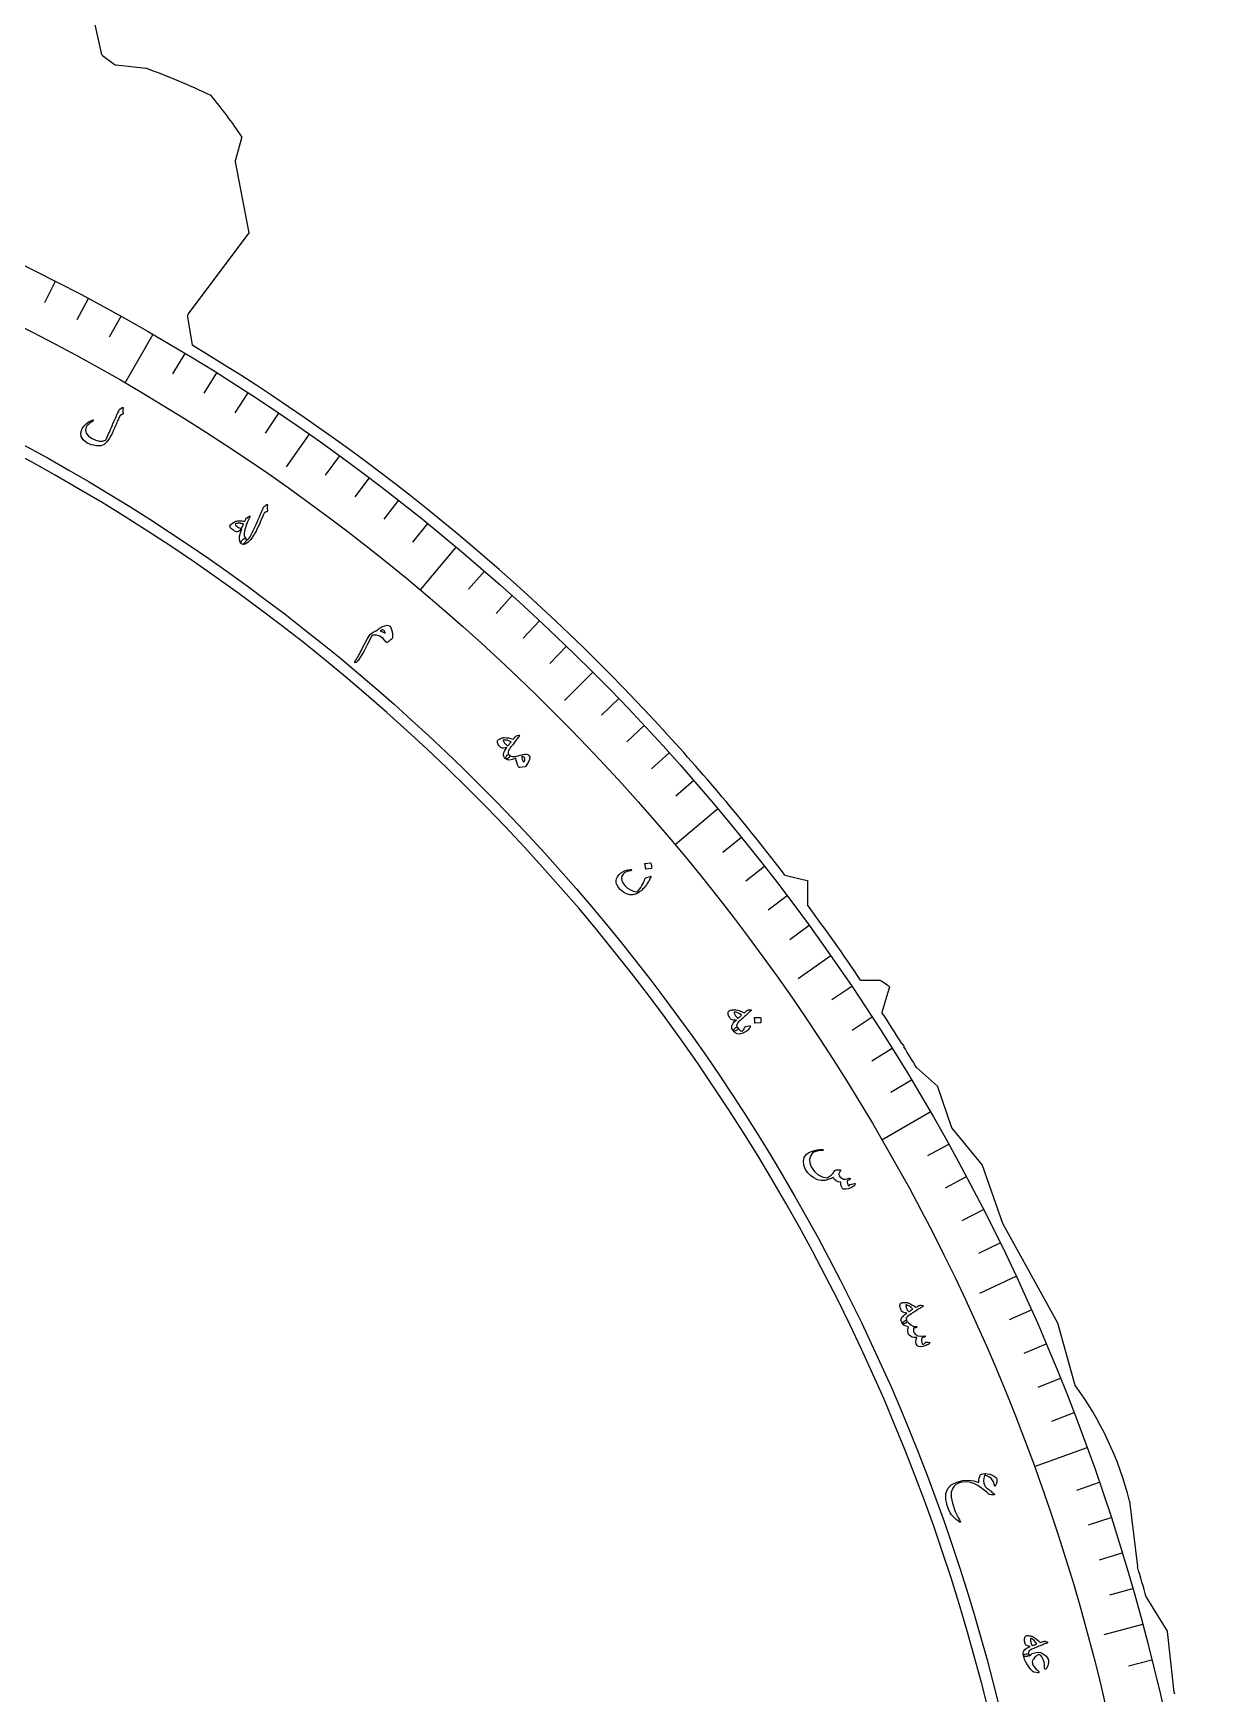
# Model space of a CAD drawing. Header units: millimetres. Extents: x -81 to 81, y -80 to 113.
# Drawn here: x 35.5 to 80.1, y 18.1 to 80.7 of the extents above; entities that cross this region are included whole.
import ezdxf

# ---------------------------------------------------------------- set-up
doc = ezdxf.new("R2010")
doc.units = ezdxf.units.MM
for name, color, linetype in [('CUT_INNER', 6, 'Continuous'), ('CUT_OUTER', 1, 'Continuous'), ('ENGRAVE', 7, 'Continuous'), ('ENGRAVE_FINE', 8, 'Continuous'), ('TEXT', 5, 'Continuous')]:
    doc.layers.add(name, color=color, linetype=linetype)

msp = doc.modelspace()

# ---------------------------------------------------------------- linework, layer by layer
at = {"layer": 'CUT_INNER'}
for centre, radius, start, end in [((0, -0.0002), 73.6574, 92.270063, 344.882979), ((0.0005, 0.0001), 73.657, 344.882642, 87.730351)]:
    msp.add_arc(centre, radius, start, end, dxfattribs=at)
at = {"layer": 'CUT_OUTER'}
for points in [[(37.5862, 82.2426), (38.0902, 79.9738)], [(38.1467, 79.8863), (38.5864, 79.5569)], [(38.6597, 79.5279), (39.7787, 79.4032), (39.7823, 79.4026)], [(43.4006, 76.8179), (43.3997, 76.8142), (43.1521, 75.9474)], [(43.149, 75.8781), (43.6584, 73.2033), (43.659, 73.1995), (43.6568, 73.1963), (41.372, 70.1491)], [(41.3441, 70.0345), (41.5223, 68.9644)], [(59.2683, 54.4746), (59.2948, 54.4614), (59.2978, 54.4597), (59.2995, 54.4568), (59.3167, 54.4222)], [(63.8804, 48.9845), (64.7218, 48.7742), (64.7251, 48.7732), (64.7252, 48.7698), (64.7252, 47.8629)], [(66.7303, 45.0253), (67.436, 45.0253), (67.4396, 45.0251)], [(67.8275, 44.7668), (67.8266, 44.7633), (67.5386, 43.8035)], [(68.2875, 42.627), (68.3421, 42.5724), (68.3444, 42.5699), (68.3453, 42.5667), (68.359, 42.5116)], [(68.8425, 41.7243), (69.6336, 41.0214), (69.6364, 41.0187), (69.6378, 41.0151), (70.1429, 39.499), (70.1764, 39.4393), (71.3145, 38.0484), (71.3164, 38.0458), (71.3176, 38.0428), (72.0885, 35.8607), (72.093, 35.8493), (72.0986, 35.8382), (74.1577, 32.1048), (74.1596, 32.1009), (74.161, 32.0968), (74.801, 29.7935)], [(76.8741, 25.3808), (76.8748, 25.3767), (77.1699, 22.9139), (77.1756, 22.8948)], [(77.5041, 21.7555), (78.2937, 20.4731), (78.2957, 20.4695), (78.2964, 20.4654), (78.5503, 18.1794)]]:
    msp.add_lwpolyline(points, dxfattribs=at)
for centre, radius, start, end in [((38.2366, 80.0063), 0.15, 192.524609, 233.158672), ((38.6763, 79.6769), 0.15, 233.158672, 263.642401), ((30.2501, 53.3282), 27.7622, 64.419023, 69.918842), ((28.197, 66.6287), 18.3021, 33.829447, 39.901728), ((43.2964, 75.9062), 0.15, 164.061337, 190.782736), ((41.492, 70.0591), 0.15, 143.137241, 189.457501), ((0.0164, 0.0192), 80.4748, 42.584523, 58.951501), ((0.1403, 0.1228), 80.3136, 37.472931, 42.53896), ((0.9778, 0.6917), 79.3023, 33.98981, 36.500331), ((65.018, 40.9684), 4.7245, 53.510962, 59.164563), ((3.3744, 2.1348), 76.507, 31.95559, 33.00004), ((13.5523, 8.3129), 64.6013, 31.144198, 31.963668), ((74.9455, 29.8337), 0.15, 195.528201, 210.476554), ((64.6257, 22.2941), 12.6313, 14.144452, 36.218799), ((5.1489, 1.5103), 75.1341, 15.631769, 16.535991), ((78.6994, 18.1959), 0.15, 186.338016, 213.690068)]:
    msp.add_arc(centre, radius, start, end, dxfattribs=at)
at = {"layer": 'ENGRAVE'}
for points in [[(40.0447, 69.3595), (38.991, 67.5344)], [(45.9374, 65.6054), (45.074, 64.3723)], [(51.4805, 61.3521), (50.1258, 59.7376)], [(56.6318, 56.6318), (55.5674, 55.5674)], [(61.3521, 51.4805), (59.7376, 50.1258)], [(65.6054, 45.9374), (64.3723, 45.074)], [(69.3595, 40.0447), (67.5344, 38.991)], [(72.5857, 33.8473), (71.2214, 33.2111)], [(75.2595, 27.3922), (73.2791, 26.6714)], [(77.3605, 20.7287), (75.9064, 20.3391)]]:
    msp.add_lwpolyline(points, dxfattribs=at)
for radius in [80.0894, 77.982, 74.068]:
    msp.add_circle((0, 0), radius, dxfattribs=at)
at = {"layer": 'ENGRAVE_FINE'}
for points in [[(36.3598, 71.3602), (35.9498, 70.5555)], [(37.5997, 70.7148), (37.1757, 69.9173)], [(38.8281, 70.0478), (38.3903, 69.2578)], [(41.2491, 68.6501), (40.7839, 67.8759)], [(42.4409, 67.9197), (41.9623, 67.1537)], [(43.6198, 67.1687), (43.1279, 66.4112)], [(44.7855, 66.3972), (44.2804, 65.6484)], [(47.0754, 64.7937), (46.5445, 64.063)], [(48.199, 63.9623), (47.6555, 63.2409)], [(49.308, 63.1113), (48.7519, 62.3996)], [(50.4019, 62.2412), (49.8335, 61.5393)], [(52.5434, 60.4443), (51.9508, 59.7626)], [(53.5903, 59.5181), (52.9859, 58.8468)], [(54.6209, 58.5737), (54.0049, 57.9131)], [(55.6348, 57.6115), (55.0074, 56.9618)], [(57.6115, 55.6348), (56.9618, 55.0074)], [(58.5737, 54.6209), (57.9131, 54.0049)], [(59.5181, 53.5903), (58.8468, 52.9859)], [(60.4443, 52.5434), (59.7626, 51.9508)], [(62.2412, 50.4019), (61.5393, 49.8335)], [(63.1113, 49.308), (62.3996, 48.7519)], [(63.9623, 48.199), (63.2409, 47.6555)], [(64.7937, 47.0754), (64.063, 46.5445)], [(66.3972, 44.7855), (65.6484, 44.2804)], [(67.1687, 43.6198), (66.4112, 43.1279)], [(67.9197, 42.4409), (67.1537, 41.9623)], [(68.6501, 41.2491), (67.8759, 40.7839)], [(70.0478, 38.8281), (69.2578, 38.3903)], [(70.7148, 37.5997), (69.9173, 37.1757)], [(71.3602, 36.3598), (70.5555, 35.9498)], [(71.9839, 35.1089), (71.1721, 34.713)], [(73.1654, 32.5753), (72.3402, 32.2079)], [(73.7227, 31.2934), (72.8913, 30.9405)], [(74.2576, 30.002), (73.4202, 29.6637)], [(74.7699, 28.7015), (73.9267, 28.3778)], [(75.7261, 26.0746), (74.8721, 25.7805)], [(76.1696, 24.749), (75.3106, 24.4699)], [(76.5899, 23.4159), (75.7262, 23.1518)], [(76.9869, 22.0756), (76.1187, 21.8267)], [(77.7105, 19.3754), (76.8341, 19.1569)]]:
    msp.add_lwpolyline(points, dxfattribs=at)
at = {"layer": 'TEXT'}
for points in [[(38.885, 66.6116), (38.892, 66.6155), (38.8989, 66.6172), (38.9058, 66.6166), (38.9127, 66.6137), (38.9185, 66.6088), (38.9221, 66.6024), (38.9233, 66.5943), (38.9223, 66.5846), (38.9146, 66.5293), (38.9117, 66.4793), (38.9135, 66.4347), (38.9201, 66.3954), (38.9211, 66.3822), (38.9166, 66.3701), (38.9065, 66.3594), (38.8909, 66.35), (38.8821, 66.3461), (38.8738, 66.3424), (38.8659, 66.3387), (38.8583, 66.3351), (38.8513, 66.3318), (38.8447, 66.3288), (38.8387, 66.3261), (38.8332, 66.3238), (38.8236, 66.3193), (38.8147, 66.3124), (38.8063, 66.3033), (38.7986, 66.2918), (38.7813, 66.2569), (38.763, 66.2185), (38.7435, 66.1766), (38.7231, 66.1312), (38.7015, 66.0825), (38.6786, 66.0305), (38.6543, 65.9751), (38.6288, 65.9164), (38.6042, 65.8574), (38.5806, 65.8021), (38.558, 65.7507), (38.5365, 65.703), (38.5161, 65.6589), (38.4969, 65.6182), (38.4789, 65.5809), (38.462, 65.547), (38.408, 65.4491), (38.3465, 65.3623), (38.2775, 65.2867), (38.2013, 65.2223), (38.1454, 65.1909), (38.0765, 65.1721), (37.9945, 65.1657), (37.8994, 65.1717), (37.8019, 65.1875), (37.7144, 65.2093), (37.637, 65.2373), (37.5697, 65.2714), (37.4189, 65.3882), (37.337, 65.5176), (37.324, 65.66), (37.3801, 65.8155), (37.4486, 65.9163), (37.535, 66.0039), (37.6394, 66.0784), (37.7617, 66.1397), (37.77, 66.1426), (37.7773, 66.1431), (37.7836, 66.1413), (37.7889, 66.1371), (37.7937, 66.1313), (37.7966, 66.1256), (37.7976, 66.12), (37.7968, 66.1145), (37.7942, 66.1071), (37.7902, 66.1007), (37.7849, 66.0955), (37.7783, 66.0913), (37.6835, 66.0296), (37.61, 65.9729), (37.558, 65.9211), (37.5273, 65.8743), (37.5003, 65.7512), (37.5289, 65.6381), (37.6131, 65.5349), (37.7528, 65.4413), (37.8919, 65.3799), (38.0222, 65.3483), (38.1439, 65.3467), (38.2568, 65.375), (38.2752, 65.4098), (38.2958, 65.451), (38.3186, 65.4985), (38.3437, 65.5524), (38.371, 65.6129), (38.4004, 65.68), (38.4319, 65.7539), (38.4655, 65.8346), (38.501, 65.9173), (38.5363, 65.9985), (38.5714, 66.0783), (38.6062, 66.1565), (38.6409, 66.2332), (38.6756, 66.3083), (38.7104, 66.3817), (38.7451, 66.4534), (38.7758, 66.5242), (38.7805, 66.5315), (38.7858, 66.5379), (38.7914, 66.5434), (38.7976, 66.5479)], [(44.3238, 62.9444), (44.3334, 62.9509), (44.3424, 62.954), (44.3508, 62.9538), (44.3586, 62.9502), (44.364, 62.9448), (44.3673, 62.9379), (44.3685, 62.9293), (44.3674, 62.9192), (44.3576, 62.8701), (44.3542, 62.8231), (44.357, 62.7782), (44.3662, 62.7354), (44.3672, 62.7186), (44.3624, 62.7043), (44.3515, 62.6925), (44.3348, 62.6831), (44.3249, 62.6791), (44.3149, 62.6752), (44.3047, 62.6713), (44.2945, 62.6675), (44.2842, 62.6638), (44.2741, 62.6599), (44.2641, 62.6559), (44.2542, 62.6519), (44.2426, 62.6334), (44.2162, 62.5774), (44.1748, 62.4842), (44.1184, 62.3536), (44.0875, 62.2818), (44.0581, 62.2146), (44.0302, 62.152), (44.0039, 62.094), (43.979, 62.0409), (43.9556, 61.9927), (43.9336, 61.9495), (43.9131, 61.9114), (43.893, 61.876), (43.8722, 61.841), (43.8507, 61.8066), (43.8285, 61.7727), (43.8055, 61.7391), (43.7817, 61.7058), (43.757, 61.6727), (43.7315, 61.6399), (43.6383, 61.5354), (43.554, 61.4698), (43.4784, 61.4431), (43.4117, 61.4553), (43.3864, 61.4722), (43.3715, 61.4933), (43.3673, 61.5187), (43.3735, 61.5484), (43.3874, 61.5787), (43.4059, 61.6061), (43.4293, 61.6305), (43.4573, 61.6518), (43.4869, 61.669), (43.5122, 61.6772), (43.5332, 61.6763), (43.5499, 61.6665), (43.5614, 61.657), (43.5718, 61.6485), (43.581, 61.6411), (43.5891, 61.6346), (43.5962, 61.6293), (43.6027, 61.6253), (43.6086, 61.6226), (43.6139, 61.6212), (43.6415, 61.6427), (43.6736, 61.6823), (43.7104, 61.7401), (43.7518, 61.816), (43.7749, 61.8621), (43.8008, 61.9154), (43.8293, 61.976), (43.8605, 62.0438), (43.8946, 62.1189), (43.9317, 62.2013), (43.9719, 62.291), (44.0151, 62.388), (44.0571, 62.483), (44.0938, 62.5666), (44.1252, 62.6388), (44.1514, 62.6996), (44.1723, 62.7489), (44.1882, 62.7866), (44.1991, 62.8126), (44.2049, 62.8271), (44.2139, 62.8451), (44.2262, 62.8624), (44.2419, 62.879), (44.261, 62.895), (44.2715, 62.9023), (44.2812, 62.9093), (44.2902, 62.916), (44.2984, 62.9224), (44.3059, 62.9284), (44.3126, 62.9341), (44.3186, 62.9394), (44.3238, 62.9444)], [(43.4947, 61.9504), (43.4791, 61.8614), (43.4834, 61.7842), (43.5076, 61.7188), (43.5517, 61.6652), (43.5633, 61.6497), (43.5676, 61.6305), (43.5648, 61.6073), (43.5548, 61.5803), (43.5478, 61.5671), (43.5403, 61.554), (43.5321, 61.541), (43.5233, 61.5281), (43.5138, 61.5155), (43.5033, 61.5036), (43.4919, 61.4924), (43.4796, 61.4818), (43.4578, 61.4655), (43.439, 61.4553), (43.4232, 61.4513), (43.4104, 61.4535), (43.38, 61.475), (43.3545, 61.5012), (43.3341, 61.5321), (43.3188, 61.5677), (43.3044, 61.6585), (43.3118, 61.7659), (43.3409, 61.8899), (43.3918, 62.0307), (43.3249, 61.9731), (43.2681, 61.9359), (43.2215, 61.919), (43.185, 61.9225), (43.169, 61.9299), (43.1526, 61.9382), (43.1357, 61.9476), (43.1183, 61.958), (43.1002, 61.9695), (43.0815, 61.9822), (43.0621, 61.9961), (43.0419, 62.0111), (43.0057, 62.04), (42.9792, 62.0641), (42.9624, 62.0837), (42.9553, 62.0985), (42.9497, 62.1315), (42.952, 62.1597), (42.9622, 62.183), (42.9803, 62.2016), (43.0492, 62.2512), (43.1048, 62.288), (43.1473, 62.312), (43.1765, 62.3233), (43.2107, 62.3307), (43.2469, 62.3361), (43.2852, 62.3393), (43.3254, 62.3405), (43.3676, 62.3396), (43.4119, 62.3366), (43.4581, 62.3314), (43.5064, 62.3242), (43.5468, 62.4058), (43.5521, 62.4153), (43.5571, 62.424), (43.5617, 62.432), (43.5659, 62.4391), (43.57, 62.4454), (43.5742, 62.4505), (43.5785, 62.4546), (43.5829, 62.4575), (43.6805, 62.5184), (43.6961, 62.5246), (43.7036, 62.5188), (43.7029, 62.5007), (43.694, 62.4705), (43.6603, 62.3996), (43.6293, 62.3303), (43.6009, 62.2626), (43.5752, 62.1964), (43.5518, 62.132), (43.5306, 62.0696), (43.5115, 62.009), (43.4947, 61.9504)], [(43.4578, 62.2153), (43.4419, 62.2206), (43.4252, 62.2257), (43.4078, 62.2307), (43.3895, 62.2355), (43.3704, 62.2398), (43.3502, 62.243), (43.329, 62.2453), (43.3067, 62.2466), (43.2848, 62.2476), (43.2633, 62.2472), (43.2423, 62.2456), (43.2217, 62.2425), (43.2017, 62.2381), (43.1824, 62.2322), (43.1637, 62.2247), (43.1457, 62.2158), (43.1746, 62.1675), (43.2183, 62.1264), (43.2768, 62.0923), (43.3502, 62.0653), (43.3647, 62.0653), (43.3794, 62.0717), (43.3944, 62.0843), (43.4097, 62.1033)], [(48.474, 58.1956), (48.5017, 58.2193), (48.5301, 58.2423), (48.5591, 58.2645), (48.5888, 58.286), (48.6193, 58.3063), (48.6504, 58.3251), (48.6824, 58.3424), (48.715, 58.3581), (48.7789, 58.3827), (48.8352, 58.3963), (48.8839, 58.3991), (48.925, 58.3909), (48.9741, 58.3624), (49.0139, 58.3141), (49.0444, 58.2459), (49.0656, 58.158), (49.0698, 58.1319), (49.0733, 58.1058), (49.0759, 58.0796), (49.0777, 58.0534), (49.0789, 58.027), (49.0794, 58.0004), (49.0794, 57.9735), (49.0787, 57.9464), (49.0775, 57.9314), (49.0742, 57.9185), (49.0691, 57.9075), (49.0619, 57.8987), (49.0264, 57.8685), (48.9945, 57.8418), (48.9663, 57.8184), (48.9416, 57.7984), (48.921, 57.7821), (48.9047, 57.7696), (48.8928, 57.761), (48.8853, 57.7562), (48.8735, 57.7525), (48.8628, 57.7531), (48.8531, 57.758), (48.8445, 57.7671), (48.7274, 57.8979), (48.6024, 57.9841), (48.4699, 58.0257), (48.3299, 58.0226), (48.317, 58.0187), (48.3064, 58.0128), (48.2983, 58.005), (48.2925, 57.9952), (48.2257, 57.8534), (48.1535, 57.708), (48.0759, 57.559), (47.993, 57.4065), (47.8755, 57.2061), (47.7817, 57.0695), (47.7118, 56.9967), (47.6657, 56.9875), (47.6583, 56.9974), (47.6579, 57.0117), (47.6644, 57.0304), (47.6779, 57.0537), (47.7091, 57.0994), (47.7403, 57.1482), (47.7714, 57.1999), (47.8025, 57.2546), (47.8337, 57.312), (47.865, 57.3718), (47.8965, 57.434), (47.9282, 57.4987), (48.0344, 57.7155), (48.124, 57.8827), (48.1972, 58.0003), (48.2541, 58.0681), (48.2853, 58.0957), (48.3156, 58.1198), (48.3451, 58.1404), (48.3736, 58.1576), (48.401, 58.1715), (48.4269, 58.1825), (48.4512, 58.1905), (48.474, 58.1956)], [(48.6171, 58.1847), (48.6387, 58.1779), (48.6606, 58.17), (48.6829, 58.1607), (48.7057, 58.1502), (48.7287, 58.1385), (48.752, 58.1257), (48.7754, 58.1119), (48.799, 58.0969), (48.7883, 58.1447), (48.7749, 58.1811), (48.7589, 58.2061), (48.7403, 58.2196), (48.7108, 58.2269), (48.6804, 58.2235), (48.6492, 58.2094), (48.6171, 58.1847)], [(53.8484, 54.259), (53.8678, 54.2596), (53.8764, 54.2534), (53.8743, 54.2405), (53.8615, 54.2207), (53.8528, 54.2097), (53.8409, 54.1943), (53.8259, 54.1746), (53.8076, 54.1504), (53.786, 54.1218), (53.7605, 54.0885), (53.7313, 54.0507), (53.6983, 54.0083), (53.6659, 53.9666), (53.6369, 53.9293), (53.6112, 53.8964), (53.5889, 53.8679), (53.57, 53.8439), (53.5548, 53.8244), (53.5431, 53.8096), (53.5349, 53.7993), (53.4852, 53.733), (53.452, 53.6761), (53.4353, 53.6287), (53.435, 53.5906), (53.4409, 53.5698), (53.4521, 53.5489), (53.4686, 53.5278), (53.4906, 53.5065), (53.5013, 53.4916), (53.5048, 53.4755), (53.5012, 53.4582), (53.4905, 53.4397), (53.4742, 53.4207), (53.4558, 53.4035), (53.4352, 53.3881), (53.4125, 53.3744), (53.3911, 53.3648), (53.3731, 53.3597), (53.3585, 53.3591), (53.3473, 53.3632), (53.3062, 53.405), (53.278, 53.4482), (53.2627, 53.4929), (53.2602, 53.5391), (53.2718, 53.5917), (53.297, 53.6509), (53.3359, 53.7167), (53.3885, 53.7892), (53.328, 53.7734), (53.2753, 53.766), (53.2303, 53.7672), (53.193, 53.777), (53.1689, 53.7911), (53.1443, 53.8116), (53.1194, 53.8384), (53.094, 53.8716), (53.0698, 53.9092), (53.0518, 53.9431), (53.0399, 53.9733), (53.0343, 53.9998), (53.0342, 54.0257), (53.0391, 54.048), (53.0489, 54.0665), (53.0638, 54.0812), (53.0859, 54.0963), (53.1125, 54.1107), (53.1437, 54.1247), (53.1795, 54.138), (53.2167, 54.1502), (53.2474, 54.1589), (53.2715, 54.1642), (53.2891, 54.166), (53.3728, 54.1618), (53.4582, 54.1511), (53.5452, 54.134), (53.6339, 54.1103), (53.6622, 54.1431), (53.687, 54.171), (53.7082, 54.1942), (53.7258, 54.2126), (53.7417, 54.2269), (53.7579, 54.2378), (53.7743, 54.2453), (53.791, 54.2494)], [(53.5485, 54.0016), (53.4707, 54.0393), (53.3971, 54.0635), (53.3278, 54.0744), (53.2628, 54.0718), (53.2562, 54.0693), (53.2522, 54.065), (53.2507, 54.0589), (53.2519, 54.0511), (53.2615, 54.0274), (53.2743, 54.0041), (53.2901, 53.981), (53.309, 53.9583), (53.331, 53.9359), (53.356, 53.9138), (53.3841, 53.892), (53.4153, 53.8705), (53.4207, 53.8678), (53.4272, 53.8658), (53.435, 53.8646), (53.444, 53.8643), (53.456, 53.8783), (53.4683, 53.8932), (53.481, 53.9091), (53.4939, 53.9258), (53.5071, 53.9434), (53.5206, 53.9619), (53.5344, 53.9813), (53.5485, 54.0016)], [(54.2247, 53.4959), (54.2565, 53.4279), (54.2472, 53.3366), (54.1968, 53.222), (54.1053, 53.0843), (54.0978, 53.0752), (54.09, 53.0685), (54.0818, 53.0642), (54.0733, 53.0623), (53.8759, 53.0415), (53.8632, 53.041), (53.8521, 53.044), (53.8426, 53.0506), (53.8347, 53.0608), (53.7963, 53.1406), (53.7669, 53.2224), (53.7465, 53.3062), (53.7352, 53.3919), (53.6046, 53.3402), (53.4964, 53.3182), (53.4107, 53.3258), (53.3473, 53.3632), (53.3438, 53.3709), (53.3442, 53.383), (53.3486, 53.3995), (53.357, 53.4203), (53.3836, 53.4662), (53.4091, 53.4987), (53.4337, 53.518), (53.4572, 53.5239), (53.4659, 53.5222), (53.4743, 53.5188), (53.4825, 53.5135), (53.4906, 53.5065), (53.5329, 53.4765), (53.5851, 53.458), (53.6473, 53.4511), (53.7195, 53.4555), (53.7566, 53.4629), (53.8154, 53.4772), (53.896, 53.4983), (53.9984, 53.5262), (54.0705, 53.5401), (54.1323, 53.5397), (54.1837, 53.5249), (54.2247, 53.4959)], [(53.9535, 53.4563), (53.9582, 53.4015), (53.9713, 53.3471), (53.9926, 53.2931), (54.0223, 53.2393), (54.0516, 53.2728), (54.069, 53.3067), (54.0744, 53.3411), (54.0678, 53.376), (54.0512, 53.4073), (54.0267, 53.4312), (53.9941, 53.4475), (53.9535, 53.4563)], [(58.8169, 48.9029), (58.7999, 48.864), (58.7811, 48.8245), (58.7607, 48.7843), (58.7386, 48.7435), (58.7144, 48.7021), (58.6878, 48.6602), (58.6587, 48.6177), (58.6271, 48.5747), (58.5945, 48.5332), (58.5606, 48.4939), (58.5254, 48.4569), (58.4889, 48.4221), (58.451, 48.3895), (58.4116, 48.3588), (58.3707, 48.3303), (58.3282, 48.3037), (58.2812, 48.2789), (58.2346, 48.2597), (58.1886, 48.2459), (58.1431, 48.2377), (58.0234, 48.2386), (57.9047, 48.2717), (57.7872, 48.3373), (57.6705, 48.435), (57.5987, 48.5163), (57.5485, 48.5982), (57.52, 48.681), (57.5132, 48.7646), (57.5278, 48.8443), (57.5609, 48.9189), (57.6124, 48.9882), (57.6823, 49.0523), (57.7672, 49.1077), (57.8583, 49.1495), (57.9558, 49.1777), (58.0596, 49.1924), (58.0731, 49.1921), (58.083, 49.1892), (58.0892, 49.1836), (58.0918, 49.1752), (58.0913, 49.165), (58.0851, 49.157), (58.0734, 49.1513), (58.056, 49.1479), (57.9348, 49.1183), (57.8402, 49.0743), (57.7722, 49.0159), (57.7307, 48.9432), (57.7165, 48.8625), (57.7298, 48.777), (57.7707, 48.6866), (57.8391, 48.5913), (57.9406, 48.4919), (58.05, 48.4192), (58.1675, 48.3729), (58.293, 48.3533), (58.2965, 48.3537), (58.3008, 48.3554), (58.3058, 48.3584), (58.3115, 48.3628), (58.3528, 48.4013), (58.3958, 48.4524), (58.4403, 48.5163), (58.4863, 48.5928), (58.5083, 48.6327), (58.5283, 48.6703), (58.5465, 48.7056), (58.5627, 48.7386), (58.5768, 48.7692), (58.5886, 48.7976), (58.5981, 48.8238), (58.6052, 48.8476), (58.6094, 48.8595), (58.6147, 48.8687), (58.6212, 48.8753), (58.6288, 48.879), (58.8004, 48.9334), (58.8119, 48.9347), (58.8185, 48.9301), (58.8202, 48.9195), (58.8169, 48.9029)], [(58.8061, 49.4424), (58.8101, 49.442), (58.8139, 49.44), (58.8177, 49.4365), (58.8213, 49.4313), (58.8362, 49.386), (58.8464, 49.3401), (58.8519, 49.2936), (58.8528, 49.2466), (58.8516, 49.241), (58.8491, 49.2369), (58.8454, 49.2343), (58.8404, 49.2333), (58.6406, 49.2053), (58.6349, 49.2057), (58.6309, 49.209), (58.6285, 49.2152), (58.6277, 49.2242), (58.6271, 49.232), (58.6258, 49.244), (58.6238, 49.2604), (58.6212, 49.281), (58.6177, 49.3061), (58.6132, 49.3359), (58.6077, 49.3704), (58.6011, 49.4097), (58.6008, 49.4153), (58.6019, 49.4193), (58.6045, 49.4214), (58.6085, 49.4219)], [(62.5822, 43.8995), (62.6014, 43.8966), (62.6088, 43.889), (62.6044, 43.8766), (62.5883, 43.8594), (62.5778, 43.8501), (62.5634, 43.8371), (62.5451, 43.8203), (62.5229, 43.7997), (62.4965, 43.7754), (62.4656, 43.7472), (62.4301, 43.7151), (62.3902, 43.6792), (62.3509, 43.6439), (62.3158, 43.6123), (62.2847, 43.5844), (62.2577, 43.5603), (62.2349, 43.5399), (62.2164, 43.5235), (62.2023, 43.5109), (62.1925, 43.5023), (62.1319, 43.4458), (62.0891, 43.3957), (62.0643, 43.3519), (62.0573, 43.3145), (62.0594, 43.2931), (62.0667, 43.2705), (62.0793, 43.2467), (62.0971, 43.2219), (62.105, 43.2053), (62.1057, 43.1889), (62.0991, 43.1725), (62.0852, 43.1562), (62.0659, 43.1404), (62.0447, 43.1267), (62.0217, 43.1151), (61.9969, 43.1057), (61.9742, 43.1), (61.9556, 43.0981), (61.9411, 43.1002), (61.9308, 43.1061), (61.8978, 43.1546), (61.8776, 43.2021), (61.8704, 43.2488), (61.8761, 43.2947), (61.8968, 43.3444), (61.9321, 43.3982), (61.982, 43.4562), (62.0466, 43.5182), (61.9842, 43.5133), (61.931, 43.5154), (61.8869, 43.5245), (61.8519, 43.5407), (61.8307, 43.5589), (61.8102, 43.5834), (61.7904, 43.6142), (61.7712, 43.6513), (61.7541, 43.6926), (61.7423, 43.7292), (61.736, 43.761), (61.7351, 43.788), (61.7396, 43.8136), (61.7483, 43.8346), (61.7613, 43.8511), (61.7785, 43.863), (61.8029, 43.8739), (61.8317, 43.8834), (61.8648, 43.8916), (61.9024, 43.8985), (61.9412, 43.9039), (61.9729, 43.907), (61.9976, 43.9079), (62.0153, 43.9066), (62.0969, 43.8877), (62.1791, 43.8621), (62.2617, 43.8299), (62.3448, 43.7909), (62.3785, 43.8182), (62.4078, 43.8414), (62.4327, 43.8604), (62.4533, 43.8754), (62.4715, 43.8867), (62.4894, 43.8945), (62.5069, 43.899), (62.524, 43.9001)], [(62.3978, 43.2665), (62.5485, 43.2941), (62.5665, 43.2951), (62.5766, 43.2901), (62.5789, 43.2791), (62.5735, 43.2619), (62.55, 43.221), (62.5225, 43.1828), (62.4909, 43.1473), (62.4552, 43.1144), (62.4151, 43.0842), (62.3703, 43.0565), (62.3208, 43.0314), (62.2667, 43.0089), (62.1662, 42.9846), (62.0767, 42.9927), (61.9983, 43.0332), (61.9308, 43.1061), (61.9302, 43.1195), (61.9413, 43.1414), (61.9639, 43.1716), (61.9981, 43.2104), (62.0182, 43.2286), (62.0367, 43.2407), (62.0537, 43.2465), (62.0692, 43.2462), (62.0773, 43.243), (62.0847, 43.2378), (62.0913, 43.2308), (62.0971, 43.2219), (62.1342, 43.172), (62.1754, 43.1348), (62.2208, 43.1104), (62.2703, 43.0987), (62.2734, 43.0989), (62.2767, 43.1004), (62.2799, 43.1034), (62.2832, 43.1077), (62.3044, 43.1331), (62.3235, 43.1623), (62.3407, 43.1952), (62.356, 43.232), (62.3624, 43.245), (62.3715, 43.2551), (62.3833, 43.2622), (62.3978, 43.2665)], [(62.2415, 43.6991), (62.1716, 43.7499), (62.1035, 43.7867), (62.0372, 43.8096), (61.9728, 43.8186), (61.9658, 43.8173), (61.961, 43.8137), (61.9585, 43.808), (61.9583, 43.8001), (61.9636, 43.7751), (61.9721, 43.7498), (61.9836, 43.7244), (61.9982, 43.6987), (62.0158, 43.6728), (62.0366, 43.6466), (62.0604, 43.6202), (62.0873, 43.5935), (62.0921, 43.5899), (62.0982, 43.5868), (62.1057, 43.5843), (62.1144, 43.5823), (62.1287, 43.594), (62.1435, 43.6065), (62.1587, 43.6199), (62.1744, 43.634), (62.1905, 43.649), (62.2071, 43.6649), (62.2241, 43.6816), (62.2415, 43.6991)], [(62.9405, 43.6179), (62.9444, 43.6171), (62.9481, 43.6148), (62.9514, 43.6109), (62.9545, 43.6055), (62.9651, 43.5591), (62.9709, 43.5125), (62.972, 43.4659), (62.9684, 43.4191), (62.9667, 43.4136), (62.9639, 43.4098), (62.96, 43.4076), (62.9549, 43.407), (62.7535, 43.3974), (62.7479, 43.3984), (62.7442, 43.402), (62.7424, 43.4083), (62.7425, 43.4173), (62.7426, 43.4251), (62.7424, 43.4372), (62.742, 43.4536), (62.7414, 43.4744), (62.7403, 43.4996), (62.7386, 43.5297), (62.7364, 43.5645), (62.7335, 43.6041), (62.7337, 43.6097), (62.7352, 43.6135), (62.738, 43.6155), (62.742, 43.6155)], [(66.499, 37.3557), (66.5095, 37.3571), (66.5181, 37.3561), (66.5249, 37.3527), (66.5297, 37.347), (66.5334, 37.3382), (66.5344, 37.3295), (66.5327, 37.321), (66.5284, 37.3125), (66.5101, 37.2876), (66.4842, 37.2625), (66.4506, 37.2373), (66.4092, 37.212), (66.3378, 37.1777), (66.265, 37.1539), (66.1909, 37.1405), (66.1154, 37.1376), (66.0955, 37.14), (66.0782, 37.1452), (66.0636, 37.1531), (66.0516, 37.1637), (66.0216, 37.2099), (66.001, 37.2662), (65.9897, 37.3327), (65.9879, 37.4094), (65.8918, 37.4204), (65.8134, 37.4532), (65.7526, 37.5079), (65.7093, 37.5846), (65.6667, 37.5635), (65.625, 37.5444), (65.5843, 37.5273), (65.5445, 37.5122), (65.5055, 37.499), (65.4669, 37.4875), (65.4288, 37.4777), (65.3912, 37.4696), (65.3204, 37.4602), (65.2492, 37.4615), (65.1777, 37.4736), (65.1059, 37.4962), (64.9655, 37.5649), (64.8437, 37.6527), (64.7404, 37.7597), (64.6555, 37.886), (64.5891, 38.0455), (64.5733, 38.1933), (64.6081, 38.3296), (64.6938, 38.4546), (64.7319, 38.4874), (64.7815, 38.5185), (64.8426, 38.5479), (64.9151, 38.5757), (64.998, 38.6004), (65.0883, 38.6192), (65.1859, 38.6322), (65.291, 38.6393), (65.298, 38.6391), (65.304, 38.6372), (65.309, 38.6338), (65.3129, 38.6288), (65.3157, 38.623), (65.317, 38.6175), (65.3169, 38.612), (65.3155, 38.6068), (65.3118, 38.6016), (65.307, 38.5978), (65.3011, 38.5953), (65.2942, 38.5942), (65.1559, 38.5822), (65.0476, 38.5631), (64.9694, 38.537), (64.9212, 38.5038), (64.8392, 38.3895), (64.8039, 38.2655), (64.8151, 38.1315), (64.8727, 37.9874), (64.9927, 37.8092), (65.1313, 37.6796), (65.2888, 37.5987), (65.4655, 37.5664), (65.5436, 37.6117), (65.6191, 37.6719), (65.6917, 37.7472), (65.7615, 37.8375), (65.7681, 37.8475), (65.7749, 37.8549), (65.782, 37.8595), (65.7894, 37.8613), (65.8172, 37.8633), (65.8434, 37.8651), (65.8679, 37.8665), (65.8909, 37.8677), (65.912, 37.8684), (65.9309, 37.8686), (65.9478, 37.8682), (65.9626, 37.8672), (65.9694, 37.8658), (65.9737, 37.8625), (65.9754, 37.8575), (65.9746, 37.8507), (65.9733, 37.8467), (65.9712, 37.8409), (65.9681, 37.8333), (65.9641, 37.8238), (65.959, 37.8128), (65.9528, 37.8005), (65.9454, 37.7868), (65.9368, 37.7718), (65.9207, 37.7421), (65.9101, 37.7188), (65.9048, 37.7019), (65.9051, 37.6913), (65.9298, 37.638), (65.9675, 37.5921), (66.0182, 37.5535), (66.0817, 37.5222), (66.1153, 37.5168), (66.1633, 37.5199), (66.2259, 37.5315), (66.3031, 37.5517), (66.3105, 37.5536), (66.3177, 37.5535), (66.3247, 37.5513), (66.3316, 37.5471), (66.3371, 37.5425), (66.341, 37.5374), (66.3432, 37.5317), (66.3439, 37.5254), (66.3359, 37.511), (66.3145, 37.4951), (66.2796, 37.4779), (66.2313, 37.4592), (66.2295, 37.4058), (66.2375, 37.3544), (66.2553, 37.305), (66.2829, 37.2577), (66.2969, 37.2663), (66.3076, 37.2747), (66.3148, 37.2828), (66.3186, 37.2907), (66.3217, 37.2989), (66.326, 37.3052), (66.3313, 37.3094), (66.3377, 37.3118)], [(69.0719, 32.7531), (69.0903, 32.7471), (69.0964, 32.7383), (69.09, 32.7268), (69.0712, 32.7126), (69.0593, 32.7052), (69.0429, 32.6948), (69.022, 32.6813), (68.9967, 32.6648), (68.9666, 32.6452), (68.9313, 32.6226), (68.891, 32.5969), (68.8456, 32.5683), (68.801, 32.54), (68.761, 32.5148), (68.7256, 32.4926), (68.695, 32.4733), (68.6691, 32.4571), (68.6481, 32.444), (68.6321, 32.434), (68.6209, 32.4271), (68.5517, 32.3816), (68.5011, 32.3394), (68.4693, 32.3005), (68.4561, 32.2648), (68.4546, 32.2433), (68.458, 32.2197), (68.4664, 32.1942), (68.4798, 32.1667), (68.4848, 32.1491), (68.4827, 32.1328), (68.4734, 32.1177), (68.457, 32.104), (68.4353, 32.0916), (68.4122, 32.0817), (68.3876, 32.0742), (68.3615, 32.0691), (68.3381, 32.0672), (68.3195, 32.0685), (68.3056, 32.073), (68.2964, 32.0806), (68.272, 32.1339), (68.2601, 32.1842), (68.2608, 32.2314), (68.2742, 32.2756), (68.3029, 32.3212), (68.3468, 32.3683), (68.4058, 32.417), (68.4798, 32.4674), (68.4175, 32.473), (68.3654, 32.484), (68.3235, 32.5004), (68.2917, 32.5223), (68.2739, 32.5437), (68.2577, 32.5713), (68.2434, 32.605), (68.2307, 32.6449), (68.2208, 32.6885), (68.2153, 32.7265), (68.2145, 32.7589), (68.2181, 32.7857), (68.2268, 32.8101), (68.239, 32.8294), (68.2545, 32.8434), (68.2735, 32.8523), (68.2994, 32.8589), (68.3293, 32.8635), (68.3634, 32.866), (68.4016, 32.8664), (68.4408, 32.8652), (68.4726, 32.863), (68.4971, 32.8598), (68.5143, 32.8555), (68.5916, 32.8231), (68.6682, 32.7841), (68.7443, 32.7384), (68.8197, 32.686), (68.8574, 32.7073), (68.8902, 32.7252), (68.918, 32.7398), (68.9408, 32.7511), (68.9607, 32.7591), (68.9796, 32.7639), (68.9976, 32.7654), (69.0146, 32.7636)], [(68.7024, 32.6129), (68.642, 32.6747), (68.581, 32.7225), (68.5195, 32.7562), (68.4576, 32.7759), (68.4504, 32.7757), (68.4452, 32.773), (68.4418, 32.7678), (68.4402, 32.76), (68.4412, 32.7345), (68.4453, 32.7082), (68.4524, 32.6812), (68.4624, 32.6534), (68.4755, 32.6249), (68.4915, 32.5956), (68.5106, 32.5656), (68.5326, 32.5348), (68.5367, 32.5303), (68.5422, 32.5262), (68.5492, 32.5225), (68.5575, 32.5191), (68.5735, 32.5282), (68.5902, 32.5381), (68.6074, 32.5487), (68.6253, 32.56), (68.6437, 32.5721), (68.6627, 32.5849), (68.6822, 32.5985), (68.7024, 32.6129)], [(69.3356, 31.3589), (69.3407, 31.3557), (69.3421, 31.35), (69.3397, 31.3416), (69.3336, 31.3307), (69.3212, 31.3163), (69.3014, 31.3007), (69.2741, 31.2838), (69.2393, 31.2658), (69.1991, 31.2469), (69.1586, 31.2312), (69.1179, 31.2188), (69.0769, 31.2097), (68.9938, 31.1996), (68.93, 31.2013), (68.8856, 31.2147), (68.8605, 31.24), (68.8321, 31.3138), (68.8206, 31.3889), (68.8261, 31.4653), (68.8486, 31.543), (68.7554, 31.5467), (68.6757, 31.565), (68.6092, 31.5979), (68.5561, 31.6456), (68.5216, 31.7054), (68.5082, 31.7759), (68.5158, 31.8571), (68.5443, 31.9491), (68.453, 31.9702), (68.3812, 31.9992), (68.329, 32.0359), (68.2964, 32.0806), (68.2974, 32.0931), (68.3098, 32.1104), (68.3336, 32.1324), (68.3689, 32.1592), (68.4062, 32.1805), (68.4371, 32.1888), (68.4616, 32.1842), (68.4798, 32.1667), (68.5451, 32.0829), (68.6249, 32.0201), (68.7194, 31.9783), (68.8285, 31.9574), (68.8345, 31.9563), (68.8393, 31.9543), (68.8429, 31.9515), (68.8454, 31.9478), (68.8471, 31.9427), (68.8476, 31.9377), (68.8468, 31.9327), (68.8448, 31.9277), (68.8347, 31.9207), (68.814, 31.9165), (68.7827, 31.9152), (68.7407, 31.9166), (68.725, 31.8819), (68.722, 31.8379), (68.7316, 31.7847), (68.7539, 31.7221), (68.8041, 31.6544), (68.8855, 31.6125), (68.998, 31.5962), (69.1419, 31.6055), (69.1492, 31.606), (69.155, 31.6052), (69.1592, 31.6031), (69.1619, 31.5997), (69.164, 31.5937), (69.1647, 31.588), (69.1641, 31.5826), (69.1621, 31.5775), (69.1581, 31.5726), (69.1537, 31.5687), (69.1488, 31.5659), (69.1435, 31.564), (69.0481, 31.5453), (69.0378, 31.5116), (69.0322, 31.4743), (69.0315, 31.4333), (69.0354, 31.3885), (69.0436, 31.347), (69.0547, 31.3176), (69.0685, 31.3002), (69.0853, 31.295), (69.105, 31.2998), (69.1301, 31.3135), (69.1603, 31.336), (69.1958, 31.3674), (69.2085, 31.3705), (69.236, 31.3701), (69.2784, 31.3662), (69.3356, 31.3589)], [(71.835, 26.2738), (71.8562, 26.2437), (71.869, 26.2071), (71.8733, 26.1641), (71.869, 26.1147), (71.8641, 26.0886), (71.8584, 26.0641), (71.8519, 26.0413), (71.8447, 26.0202), (71.8368, 26.0009), (71.8284, 25.9833), (71.8195, 25.9675), (71.8101, 25.9535), (71.8, 25.9428), (71.7914, 25.9425), (71.7844, 25.9528), (71.7789, 25.9735), (71.7412, 26.104), (71.6707, 26.2119), (71.5675, 26.2972), (71.4317, 26.3597), (71.4242, 26.3601), (71.4175, 26.3574), (71.4117, 26.3518), (71.4066, 26.3432), (71.3772, 26.2445), (71.3696, 26.1468), (71.3838, 26.05), (71.4197, 25.9538), (71.4294, 25.9377), (71.4457, 25.9183), (71.4687, 25.8956), (71.4981, 25.8695), (71.5555, 25.8234), (71.6061, 25.7825), (71.65, 25.747), (71.6872, 25.7168), (71.7176, 25.692), (71.7413, 25.6726), (71.7583, 25.6586), (71.7685, 25.6499), (71.779, 25.6361), (71.7776, 25.6261), (71.7644, 25.6201), (71.7393, 25.6179), (71.671, 25.6194), (71.619, 25.6234), (71.5835, 25.63), (71.5643, 25.6392), (71.5279, 25.6755), (71.4873, 25.7131), (71.4424, 25.7519), (71.3933, 25.7921), (71.3399, 25.8335), (71.2823, 25.8761), (71.2205, 25.92), (71.1544, 25.9651), (71.0009, 26.0476), (70.8394, 26.0933), (70.67, 26.1024), (70.4928, 26.075), (70.4025, 26.0434), (70.3243, 25.9984), (70.2582, 25.9402), (70.2041, 25.8688), (70.1509, 25.7208), (70.1469, 25.5308), (70.1919, 25.2984), (70.2853, 25.0234), (70.303, 24.9821), (70.3229, 24.9378), (70.345, 24.8906), (70.3692, 24.8406), (70.3957, 24.7878), (70.4246, 24.7324), (70.4558, 24.6745), (70.4893, 24.614), (70.4944, 24.6033), (70.4966, 24.5948), (70.496, 24.5886), (70.4925, 24.5846), (70.4673, 24.5874), (70.4202, 24.6174), (70.351, 24.6745), (70.2597, 24.7585), (70.2074, 24.8107), (70.1656, 24.8577), (70.1341, 24.8996), (70.1132, 24.9363), (70.0499, 25.0785), (70.0007, 25.2104), (69.9657, 25.3321), (69.945, 25.4438), (69.9478, 25.6701), (70.017, 25.8541), (70.1528, 25.996), (70.3556, 26.0955), (70.5857, 26.1537), (70.8011, 26.1711), (71.002, 26.1475), (71.1881, 26.0827), (71.1942, 26.1715), (71.2059, 26.2463), (71.2234, 26.3071), (71.2466, 26.3538), (71.2577, 26.3683), (71.2711, 26.3803), (71.2869, 26.3899), (71.3051, 26.3971), (71.3571, 26.4081), (71.408, 26.4141), (71.4577, 26.4152), (71.5062, 26.4113), (71.6084, 26.3912), (71.6973, 26.3616), (71.7728, 26.3225), (71.835, 26.2738)], [(73.7633, 20.0666), (73.7804, 20.0574), (73.7848, 20.0477), (73.7765, 20.0375), (73.7555, 20.0268), (73.7424, 20.0217), (73.7245, 20.0143), (73.7015, 20.0047), (73.6737, 19.9929), (73.6406, 19.9789), (73.6019, 19.9629), (73.5577, 19.9447), (73.508, 19.9245), (73.459, 19.9046), (73.4152, 19.8868), (73.3766, 19.8711), (73.343, 19.8576), (73.3146, 19.8462), (73.2917, 19.837), (73.2741, 19.83), (73.262, 19.8252), (73.1858, 19.7926), (73.1286, 19.76), (73.0903, 19.7272), (73.0711, 19.6944), (73.0658, 19.6735), (73.065, 19.6498), (73.0688, 19.6232), (73.0771, 19.5937), (73.079, 19.5755), (73.074, 19.5598), (73.0622, 19.5466), (73.0437, 19.536), (73.0201, 19.5277), (72.9956, 19.522), (72.97, 19.5189), (72.9435, 19.5185), (72.9201, 19.5208), (72.902, 19.5253), (72.8891, 19.5322), (72.8814, 19.5413), (72.8668, 19.598), (72.864, 19.6496), (72.873, 19.696), (72.8939, 19.7372), (72.9303, 19.7769), (72.9817, 19.8156), (73.0484, 19.8532), (73.1302, 19.8897), (73.0698, 19.9062), (73.0205, 19.9262), (72.9821, 19.9497), (72.9547, 19.9769), (72.9409, 20.0011), (72.9299, 20.0311), (72.9216, 20.0668), (72.9162, 20.1083), (72.9141, 20.1529), (72.9155, 20.1913), (72.9203, 20.2234), (72.9286, 20.2491), (72.9415, 20.2717), (72.9568, 20.2885), (72.9747, 20.2995), (72.9949, 20.3049), (73.0215, 20.3069), (73.0518, 20.3061), (73.0858, 20.3026), (73.1235, 20.2962), (73.1618, 20.2882), (73.1927, 20.2804), (73.2163, 20.2729), (73.2325, 20.2656), (73.3028, 20.2202), (73.3714, 20.1682), (73.4382, 20.1098), (73.5032, 20.045), (73.5441, 20.0592), (73.5795, 20.0711), (73.6094, 20.0806), (73.6339, 20.0877), (73.6549, 20.0921), (73.6743, 20.0935), (73.6923, 20.0917), (73.7088, 20.087)], [(73.3749, 19.9936), (73.3263, 20.0652), (73.2747, 20.1229), (73.2201, 20.167), (73.1626, 20.1972), (73.1556, 20.1984), (73.1499, 20.1967), (73.1456, 20.1921), (73.1427, 20.1847), (73.1392, 20.1594), (73.1386, 20.1328), (73.1408, 20.105), (73.1458, 20.0759), (73.1536, 20.0455), (73.1643, 20.0138), (73.1777, 19.9809), (73.194, 19.9467), (73.1972, 19.9416), (73.202, 19.9366), (73.2081, 19.9317), (73.2157, 19.9269), (73.2331, 19.9331), (73.2513, 19.9398), (73.2701, 19.9472), (73.2896, 19.9552), (73.3099, 19.9639), (73.3308, 19.9732), (73.3525, 19.9831), (73.3749, 19.9936)], [(73.4286, 18.903), (73.2826, 18.928), (73.2677, 18.9322), (73.2554, 18.9367), (73.2456, 18.9415), (73.2383, 18.9467), (73.2063, 18.9745), (73.1752, 19.0051), (73.1449, 19.0385), (73.1154, 19.0748), (73.0866, 19.1136), (73.0582, 19.1548), (73.0301, 19.1984), (73.0023, 19.2443), (72.9548, 19.3314), (72.9189, 19.4099), (72.8944, 19.4798), (72.8814, 19.5413), (72.8858, 19.5672), (72.9027, 19.5881), (72.9319, 19.604), (72.9736, 19.6147), (73.0126, 19.6193), (73.0425, 19.6187), (73.0632, 19.6131), (73.0748, 19.6024), (73.0754, 19.6002), (73.076, 19.5981), (73.0766, 19.5959), (73.0771, 19.5937), (73.0798, 19.5772), (73.0835, 19.5612), (73.0883, 19.5457), (73.094, 19.5309), (73.126, 19.5676), (73.1636, 19.5995), (73.2069, 19.6265), (73.2559, 19.6487), (73.3473, 19.6745), (73.4332, 19.6805), (73.5137, 19.6665), (73.5888, 19.6327), (73.6636, 19.5831), (73.7246, 19.5313), (73.772, 19.4772), (73.8056, 19.421), (73.8227, 19.3552), (73.8178, 19.2744), (73.7909, 19.1785), (73.7418, 19.0677), (73.7332, 19.0543), (73.7224, 19.0463), (73.7093, 19.0435), (73.694, 19.046), (73.6811, 19.0518), (73.6727, 19.0609), (73.6686, 19.0731), (73.669, 19.0885), (73.672, 19.1991), (73.6556, 19.305), (73.62, 19.4062), (73.5652, 19.5025), (73.537, 19.539), (73.5094, 19.5653), (73.4825, 19.5817), (73.4562, 19.588), (73.4263, 19.5832), (73.3913, 19.5648), (73.3512, 19.5329), (73.306, 19.4873), (73.2619, 19.4349), (73.2309, 19.3883), (73.2129, 19.3475), (73.2079, 19.3125), (73.2191, 19.2421), (73.2451, 19.1753), (73.2857, 19.1121), (73.3411, 19.0523), (73.4011, 19.0005), (73.4303, 18.9731), (73.449, 18.9501), (73.4573, 18.9313), (73.4552, 18.9168), (73.4499, 18.9098), (73.4437, 18.9052), (73.4366, 18.9029), (73.4286, 18.903)]]:
    msp.add_lwpolyline(points, close=True, dxfattribs=at)

doc.saveas('drawing.dxf')
